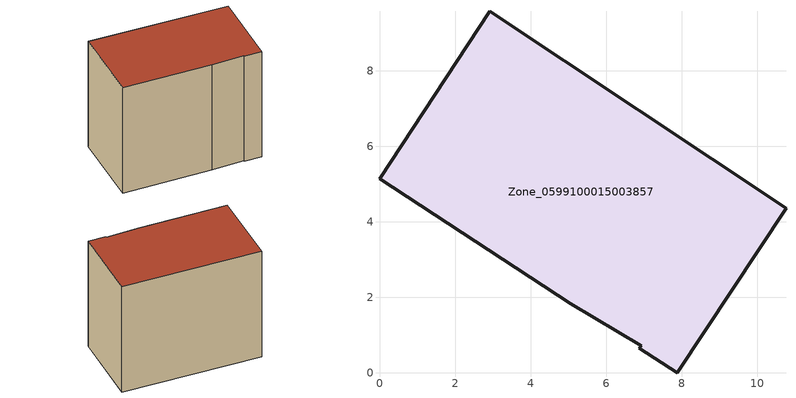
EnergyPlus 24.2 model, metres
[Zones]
Zone_0599100015003857
 floor ground (C_G): 6.88,0.65 6.93,0.71 5.07,1.83 0,5.14 2.91,9.57 10.76,4.36 7.88,0 z0.98
 wall outside (C_F): 7.88,0 10.76,4.36 2.91,9.57 0,5.14 5.07,1.83 6.93,0.71 6.88,0.65 7.88,0 z0.98:9.02
 roof outside (C_R): 6.93,0.71 6.88,0.65 7.88,0 10.76,4.36 2.91,9.57 0,5.14 5.07,1.83 z9.02
[BUILDING]
Pand.0599100015003857: North Axis=0; Terrain=City; Loads Convergence Tolerance Value=0.04; Temperature Convergence Tolerance Value=0.4; Solar Distribution=FullExterior; Maximum Number of Warmup Days=25; Minimum Number of Warmup Days=1
[Site:Location]
Rotterdam.The.Hague.AP_ZH_NLD Design_Conditions: Latitude=51.96; Longitude=4.45; Time Zone=1; Elevation=-4.5
[SITE:GROUNDTEMPERATURE:BUILDINGSURFACE]
18, 18, 18, 18, 18, 18, 18, 18, 18, 18, 18, 18
[MATERIAL] Thermal Absorptance=0.9; Solar Absorptance=0.7; Visible Absorptance=0.7
Name | Roughness | Thickness | Conductivity | Density | Specific Heat
G.TC.1975-1991 | MediumSmooth | 0.15 | 0.288461 | 540 | 1210
F.TC.1975-1991 | Rough | 0.3 | 0.230769 | 1920 | 840
R.TC.1975-1991 | MediumRough | 0.2 | 0.153846 | 1500 | 1000
[CONSTRUCTION]
C_G: G.TC.1975-1991
C_F: F.TC.1975-1991
C_R: R.TC.1975-1991
[ZONE]
Zone_0599100015003857: Type=1; Multiplier=1; Ceiling Height=Autocalculate; Volume=Autocalculate; Floor Area=autocalculate; Part of Total Floor Area=Yes
[ZONEINFILTRATION:DESIGNFLOWRATE]
Infil_Zone_0599100015003857: Zone or ZoneList or Space or SpaceList=Zone_0599100015003857; Schedule=AlwaysOn; Design Flow Rate Calculation Method=Flow/Area; Flow Rate per Floor Area=0.003; Constant Term Coefficient=1; Temperature Term Coefficient=0; Velocity Term Coefficient=0; Velocity Squared Term Coefficient=0
[HVACTEMPLATE:ZONE:IDEALLOADSAIRSYSTEM]
Zone_0599100015003857: Maximum Heating Supply Air Temperature=50; Minimum Cooling Supply Air Temperature=13; Maximum Heating Supply Air Humidity Ratio=0.0156; Minimum Cooling Supply Air Humidity Ratio=0.0077; Heating Limit=NoLimit; Cooling Limit=NoLimit; Dehumidification Control Type=ConstantSensibleHeatRatio; Cooling Sensible Heat Ratio=0.7; Dehumidification Setpoint=60; Humidification Control Type=None; Humidification Setpoint=30; Outdoor Air Method=None; Outdoor Air Flow Rate per Person=0.00944; Outdoor Air Flow Rate per Zone Floor Area=0; Outdoor Air Flow Rate per Zone=0; Demand Controlled Ventilation Type=None; Outdoor Air Economizer Type=NoEconomizer; Heat Recovery Type=None; Sensible Heat Recovery Effectiveness=0.7; Latent Heat Recovery Effectiveness=0.65
[ZONECONTROL:THERMOSTAT]
ThermostatControl_Zone_0599100015003857: Zone or ZoneList=Zone_0599100015003857; Control Type Schedule=DualSetpointControlType; Control 1=Thermostat_Zone_0599100015003857; Temperature Difference Between Cutout And Setpoint=0
[THERMOSTATSETPOINT:DUALSETPOINT]
Thermostat_Zone_0599100015003857: Heating Setpoint Temperature Schedule=HeatingSetpoint_Zone_0599100015003857; Cooling Setpoint Temperature Schedule=CoolingSetpoint_Zone_0599100015003857
[SCHEDULE:COMPACT]
HeatingSetpoint_Zone_0599100015003857: Through: 12/31, For: AllDays, Until: 24:00, 21
CoolingSetpoint_Zone_0599100015003857: Through: 12/31, For: AllDays, Until: 24:00, 24
DualSetpointControlType: Through: 12/31, For: AllDays, Until: 24:00, 4
AlwaysOn: Through: 12/31, For: AllDays, Until: 24:00, 1
